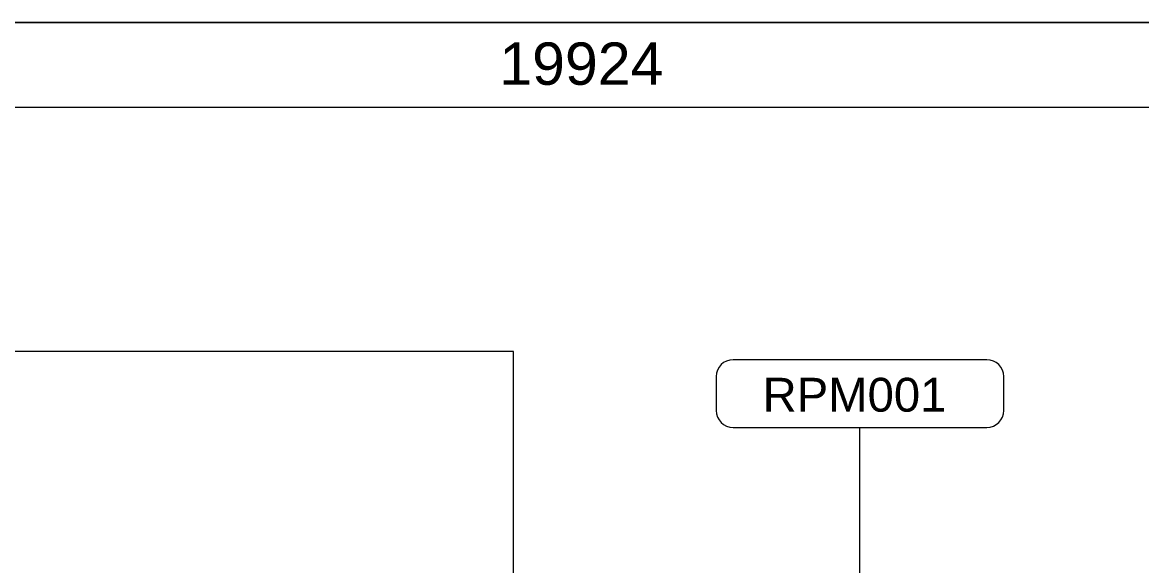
# Model space of a CAD drawing. Header units: millimetres. Extents: x 4237772 to 4686020, y -673 to 29459.
# Drawn here: x 4470238 to 4483473, y 17896 to 24312 of the extents above; entities that cross this region are included whole.
import ezdxf

# ---------------------------------------------------------------- set-up
doc = ezdxf.new("R2010")
doc.units = ezdxf.units.MM
for name, color, linetype, lineweight in [('A-ANNO-NOTE', 131, 'Continuous', 5), ('A-DETL-GENF', 92, 'Continuous', 5), ('A-ROOF-IDEN', 132, 'Continuous', 5), ('G-ANNO-TEXT', 231, 'Continuous', 5)]:
    doc.layers.add(name, color=color, linetype=linetype, lineweight=lineweight)
doc.styles.add('Arial', font='arial.ttf', dxfattribs={"height": 500})
doc.styles.add('Arial_2', font='arial.ttf', dxfattribs={"height": 400})

# ---------------------------------------------------------------- blocks, each defined once
blk = doc.blocks.new('Dimension - Grids _2D_ - 1-200-1094167-SECTION - GRIDS B1-B2')
at = {"layer": 'A-DETL-GENF'}
for p, q in [((4460706, 24312), (4441782, 24312)), ((4441782, 24312), (4460706, 24312)), ((4441782, 23312), (4460706, 23312)), ((4441782, 23312), (4460706, 23312))]:
    blk.add_line(p, q, dxfattribs=at)
blk = doc.blocks.new('Roof Tag - Roof Tag 17W-1080807-SECTION - GRIDS B1-B2')
at = {"layer": 'A-ROOF-IDEN'}
for p, q in [((4456014, 20328), (4453014, 20328)), ((4452814, 20128), (4452814, 19728)), ((4456214, 19728), (4456214, 20128)), ((4453014, 19528), (4456014, 19528))]:
    blk.add_line(p, q, dxfattribs=at)
for centre, start, end in [((4453014, 20128), 90, 180), ((4456014, 20128), 0, 90), ((4453014, 19728), 180, 270), ((4456014, 19728), 270, 0)]:
    blk.add_arc(centre, 200, start, end, dxfattribs=at)

msp = doc.modelspace()

# ---------------------------------------------------------------- linework, layer by layer
at = {"layer": 'A-ROOF-IDEN'}
msp.add_line((4480142, 17370), (4480142, 19528), dxfattribs=at)
at = {"layer": 'G-ANNO-TEXT', "color": 7}
for p, q in [((4476045, 20423), (4460846, 20423)), ((4476045, 14689), (4476045, 20423))]:
    msp.add_line(p, q, dxfattribs=at)

# ---------------------------------------------------------------- block references
at = {"layer": 'A-DETL-GENF'}
msp.add_blockref('Dimension - Grids _2D_ - 1-200-1094167-SECTION - GRIDS B1-B2', (25628, 0), dxfattribs=at)
at = {"layer": 'A-ROOF-IDEN'}
msp.add_blockref('Roof Tag - Roof Tag 17W-1080807-SECTION - GRIDS B1-B2', (25628, 0), dxfattribs=at)

# ---------------------------------------------------------------- texts
at = {"layer": 'A-ANNO-NOTE', "insert": (4475877, 24075), "char_height": 500, "width": 2324.89, "attachment_point": 1, "style": 'Arial'}
msp.add_mtext('19924', dxfattribs=at)

# ---------------------------------------------------------------- next in the draw order: texts
at = {"layer": 'A-ROOF-IDEN', "insert": (4478991, 20114), "char_height": 400, "width": 2677.64, "attachment_point": 1, "style": 'Arial_2', "bg_fill": 3, "box_fill_scale": 1.25, "bg_fill_color": 256, "bg_fill_true_color": 13158600, "bg_fill_transparency": 0}
msp.add_mtext('RPM001', dxfattribs=at)

doc.saveas('drawing.dxf')
